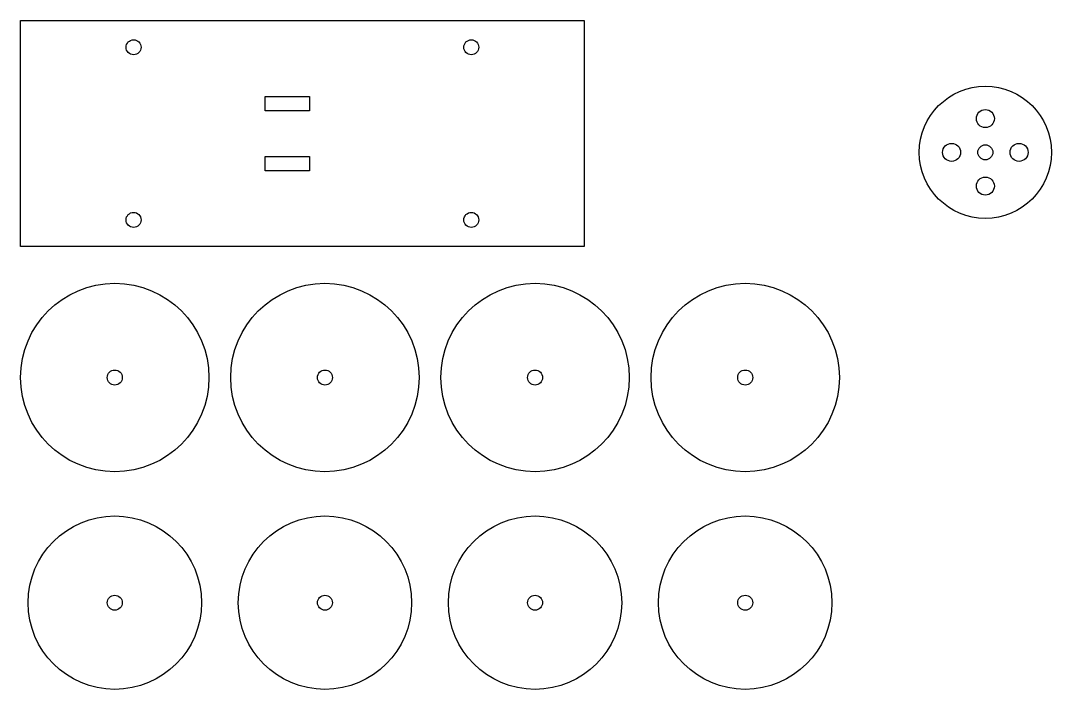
# Model space of a CAD drawing. Header units: metres. Extents: x 5 to 280, y 17 to 195.
import ezdxf

# ---------------------------------------------------------------- set-up
doc = ezdxf.new("R2010")
doc.units = ezdxf.units.M
doc.layers.add('CUT', color=1, linetype='Continuous')

msp = doc.modelspace()

# ---------------------------------------------------------------- linework, layer by layer
at = {"layer": 'CUT'}
for points in [[(4.9, 195.1), (155.1, 195.1), (155.1, 134.9), (4.9, 134.9)], [(70.1, 174.9), (81.9, 174.9), (81.9, 171.1), (70.1, 171.1)], [(70.1, 158.9), (81.9, 158.9), (81.9, 155.1), (70.1, 155.1)]]:
    msp.add_lwpolyline(points, close=True, dxfattribs=at)
for centre, radius in [((35, 188), 2), ((125, 188), 2), ((262, 160), 17.6), ((262, 169), 2.4), ((253, 160), 2.4), ((271, 160), 2.4), ((262, 160), 2), ((262, 151), 2.4), ((35, 142), 2), ((125, 142), 2), ((30, 100), 25.1), ((86, 100), 25.1), ((142, 100), 25.1), ((198, 100), 25.1), ((30, 100), 2), ((86, 100), 2), ((142, 100), 2), ((198, 100), 2), ((30, 40), 23.1), ((86, 40), 23.1), ((142, 40), 23.1), ((198, 40), 23.1), ((30, 40), 2), ((86, 40), 2), ((142, 40), 2), ((198, 40), 2)]:
    msp.add_circle(centre, radius, dxfattribs=at)

doc.saveas('drawing.dxf')
